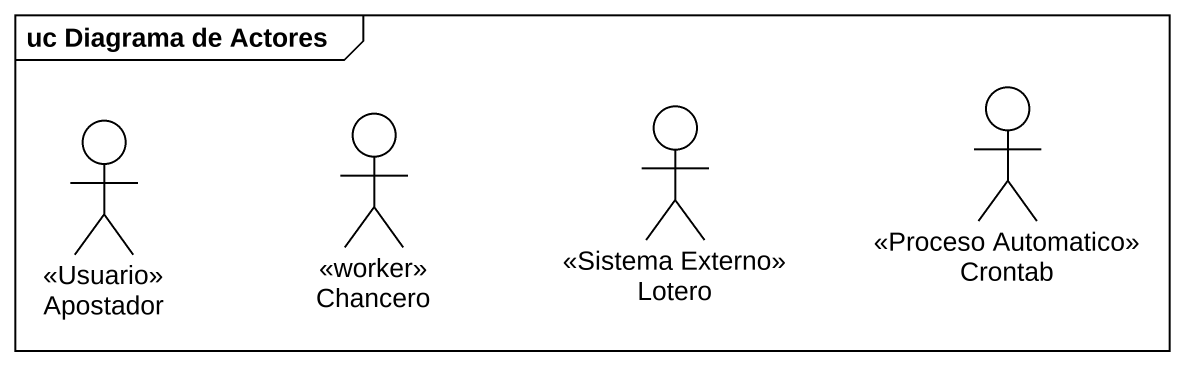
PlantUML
@startuml
mainframe uc Diagrama de Actores
actor Crontab <<Proceso Automatico>>
actor Apostador <<Usuario>>
actor Chancero <<worker>>
actor Lotero <<Sistema Externo>>
@enduml
